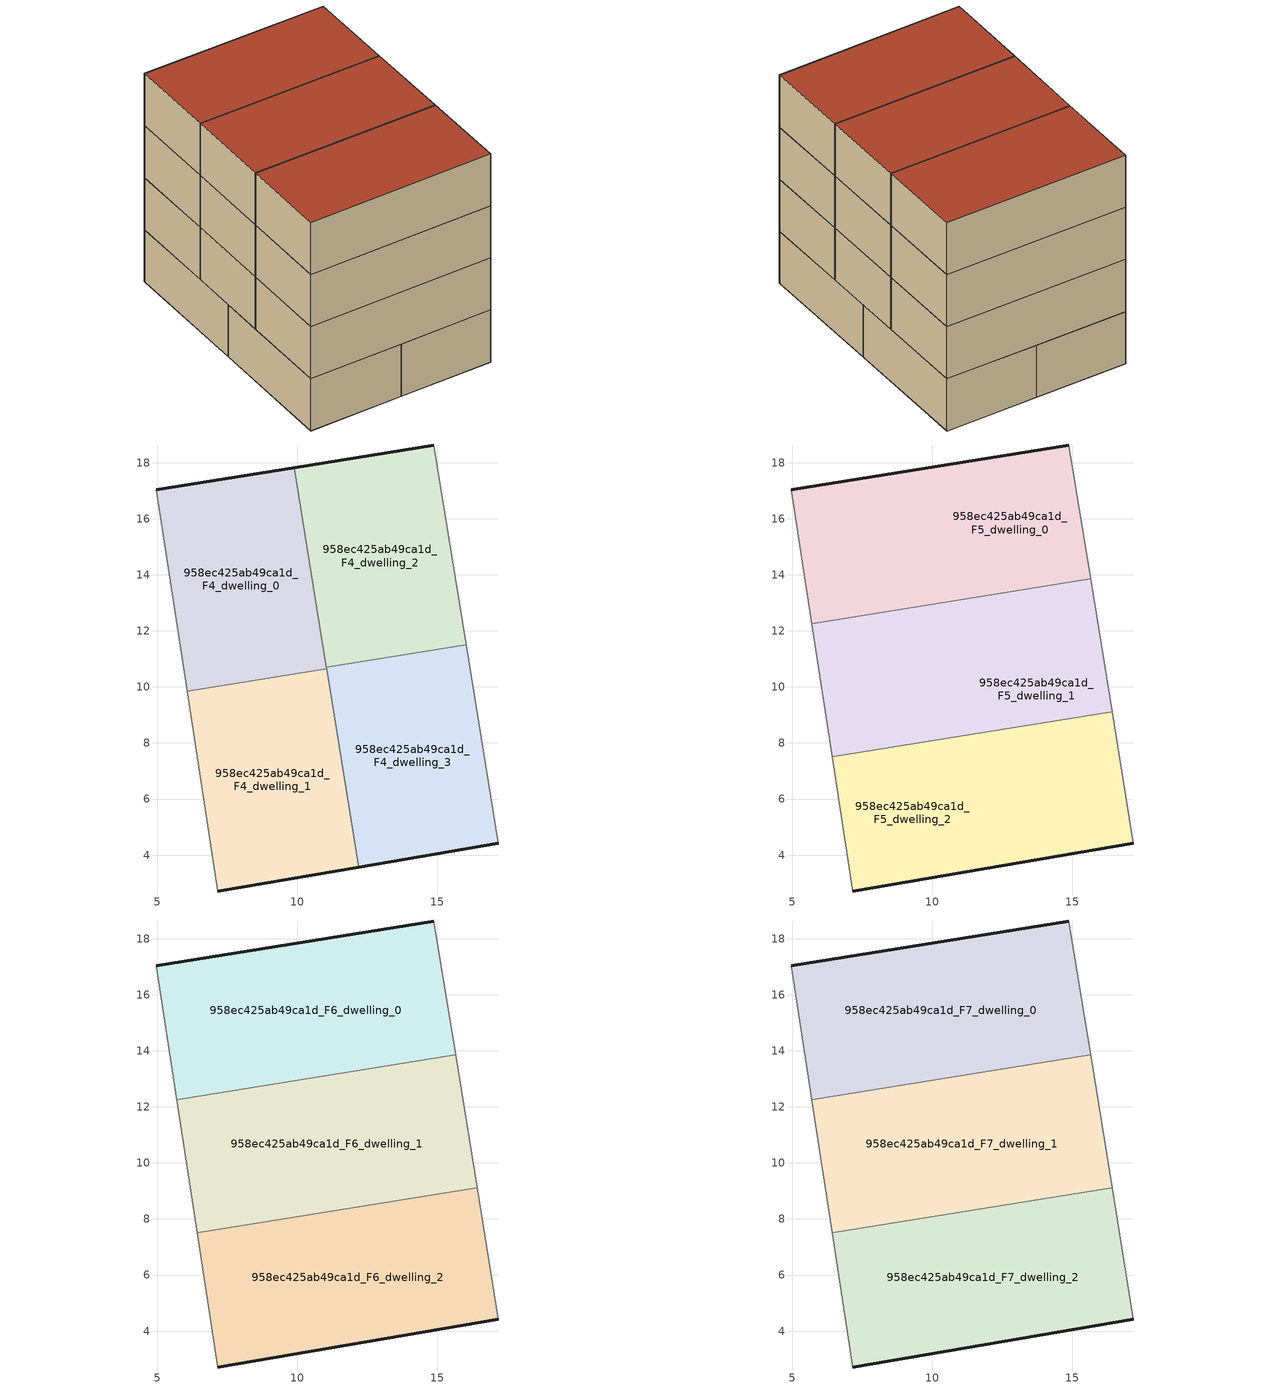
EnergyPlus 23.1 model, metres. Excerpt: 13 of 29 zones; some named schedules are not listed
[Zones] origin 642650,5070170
958ec425ab49ca1d_F4_dwelling_0
 floor to 958ec425ab49ca1d_F3_dwelling_0 (EU_floor_Construction): 11.05,10.65 9.89,17.83 4.97,17.03 6.07,9.85 z12
 wall outside (EU_wall_Construction): 4.97,17.03 9.89,17.83 z12:15
 wall adiabatic (EU_wall_Construction): 6.07,9.85 4.97,17.03 z12:15
 wall to 958ec425ab49ca1d_F4_dwelling_1 (EU_wall_Construction): 11.05,10.65 6.07,9.85 z12:15
 wall to 958ec425ab49ca1d_F4_dwelling_2 (EU_wall_Construction): 9.89,17.83 11.04,10.71 z12:15
 wall to 958ec425ab49ca1d_F4_dwelling_3 (EU_wall_Construction): 11.04,10.71 11.05,10.65 z12:15
958ec425ab49ca1d_F4_dwelling_1
 floor to 958ec425ab49ca1d_F3_dwelling_1 (EU_floor_Construction): 12.19,3.57 11.05,10.65 6.07,9.85 7.17,2.72 z12
 wall outside (EU_wall_Construction): 12.19,3.57 7.17,2.72 z12:15
 wall adiabatic (EU_wall_Construction): 7.17,2.72 6.07,9.85 z12:15
 wall to 958ec425ab49ca1d_F4_dwelling_3 (EU_wall_Construction): 11.05,10.65 12.19,3.57 z12:15
958ec425ab49ca1d_F4_dwelling_2
 floor to 958ec425ab49ca1d_F3_dwelling_2 (EU_floor_Construction): 16.03,11.51 14.88,18.63 9.89,17.83 11.04,10.71 z12
 wall outside (EU_wall_Construction): 9.89,17.83 14.88,18.63 z12:15
 wall adiabatic (EU_wall_Construction): 14.88,18.63 16.03,11.51 z12:15
 wall to 958ec425ab49ca1d_F4_dwelling_3 (EU_wall_Construction): 16.03,11.51 11.04,10.71 z12:15
958ec425ab49ca1d_F4_dwelling_3
 floor to 958ec425ab49ca1d_F3_dwelling_3 (EU_floor_Construction): 17.17,4.42 16.03,11.51 11.04,10.71 12.19,3.57 z12
 wall outside (EU_wall_Construction): 17.17,4.42 12.19,3.57 z12:15
 wall adiabatic (EU_wall_Construction): 16.03,11.51 17.17,4.42 z12:15
958ec425ab49ca1d_F5_dwelling_0
 floor to 958ec425ab49ca1d_F4_dwelling_0 (EU_floor_Construction): 10.66,13.06 9.89,17.82 4.97,17.03 5.7,12.26 z15
 floor to 958ec425ab49ca1d_F4_dwelling_2 (EU_floor_Construction): 15.65,13.86 14.88,18.63 9.89,17.82 10.66,13.06 z15
 wall outside (EU_wall_Construction): 4.97,17.03 14.88,18.63 z15:18
 wall adiabatic (EU_wall_Construction): 5.7,12.26 4.97,17.03 / 14.88,18.63 15.65,13.86 z15:18
 wall to 958ec425ab49ca1d_F5_dwelling_1 (EU_wall_Construction): 15.65,13.86 5.7,12.26 z15:18
958ec425ab49ca1d_F5_dwelling_1
 floor to 958ec425ab49ca1d_F4_dwelling_0 (EU_floor_Construction): 11.05,10.65 10.66,13.06 8.16,12.65 7.28,10.04 z15; 7.28,10.04 8.16,12.65 5.7,12.26 6.07,9.85 z15
 floor to 958ec425ab49ca1d_F4_dwelling_3 (EU_floor_Construction): 16.42,9.11 16.03,11.51 11.04,10.71 11.43,8.31 z15
 floor to 958ec425ab49ca1d_F4_dwelling_2 (EU_floor_Construction): 16.03,11.51 15.65,13.86 10.66,13.06 11.04,10.71 z15
 floor to 958ec425ab49ca1d_F4_dwelling_1 (EU_floor_Construction): 11.05,10.65 7.28,10.04 6.43,7.5 z15; 11.43,8.31 11.05,10.65 6.43,7.5 z15; 6.43,7.5 7.28,10.04 6.07,9.85 z15
 wall adiabatic (EU_wall_Construction): 6.43,7.5 5.7,12.26 / 15.65,13.86 16.42,9.11 z15:18
 wall to 958ec425ab49ca1d_F5_dwelling_2 (EU_wall_Construction): 16.42,9.11 6.43,7.5 z15:18
958ec425ab49ca1d_F5_dwelling_2
 floor to 958ec425ab49ca1d_F4_dwelling_1 (EU_floor_Construction): 12.19,3.57 11.43,8.31 6.43,7.5 7.17,2.72 z15
 floor to 958ec425ab49ca1d_F4_dwelling_3 (EU_floor_Construction): 17.17,4.42 16.42,9.11 11.43,8.31 12.19,3.57 z15
 wall outside (EU_wall_Construction): 17.17,4.42 7.17,2.72 z15:18
 wall adiabatic (EU_wall_Construction): 7.17,2.72 6.43,7.5 / 16.42,9.11 17.17,4.42 z15:18
958ec425ab49ca1d_F6_dwelling_0
 floor to 958ec425ab49ca1d_F5_dwelling_0 (EU_floor_Construction): 15.65,13.86 14.88,18.63 4.97,17.03 5.7,12.26 z18
 wall outside (EU_wall_Construction): 4.97,17.03 14.88,18.63 z18:21
 wall adiabatic (EU_wall_Construction): 5.7,12.26 4.97,17.03 / 14.88,18.63 15.65,13.86 z18:21
 wall to 958ec425ab49ca1d_F6_dwelling_1 (EU_wall_Construction): 15.65,13.86 5.7,12.26 z18:21
958ec425ab49ca1d_F6_dwelling_1
 floor to 958ec425ab49ca1d_F5_dwelling_1 (EU_floor_Construction): 16.42,9.11 15.65,13.86 5.7,12.26 6.43,7.5 z18
 wall adiabatic (EU_wall_Construction): 6.43,7.5 5.7,12.26 / 15.65,13.86 16.42,9.11 z18:21
 wall to 958ec425ab49ca1d_F6_dwelling_2 (EU_wall_Construction): 16.42,9.11 6.43,7.5 z18:21
958ec425ab49ca1d_F6_dwelling_2
 floor to 958ec425ab49ca1d_F5_dwelling_2 (EU_floor_Construction): 17.17,4.42 16.42,9.11 6.43,7.5 7.17,2.72 z18
 wall outside (EU_wall_Construction): 17.17,4.42 7.17,2.72 z18:21
 wall adiabatic (EU_wall_Construction): 7.17,2.72 6.43,7.5 / 16.42,9.11 17.17,4.42 z18:21
958ec425ab49ca1d_F7_dwelling_0
 floor to 958ec425ab49ca1d_F6_dwelling_0 (EU_floor_Construction): 15.65,13.86 14.88,18.63 4.97,17.03 5.7,12.26 z21
 wall outside (EU_wall_Construction): 4.97,17.03 14.88,18.63 z21:24
 wall adiabatic (EU_wall_Construction): 5.7,12.26 4.97,17.03 / 14.88,18.63 15.65,13.86 z21:24
 wall to 958ec425ab49ca1d_F7_dwelling_1 (EU_wall_Construction): 15.65,13.86 5.7,12.26 z21:24
 roof outside (EU_roof_Construction): 14.88,18.63 15.65,13.86 5.7,12.26 4.97,17.03 z24
958ec425ab49ca1d_F7_dwelling_1
 floor to 958ec425ab49ca1d_F6_dwelling_1 (EU_floor_Construction): 16.42,9.11 15.65,13.86 5.7,12.26 6.43,7.5 z21
 wall adiabatic (EU_wall_Construction): 6.43,7.5 5.7,12.26 / 15.65,13.86 16.42,9.11 z21:24
 wall to 958ec425ab49ca1d_F7_dwelling_2 (EU_wall_Construction): 16.42,9.11 6.43,7.5 z21:24
 roof outside (EU_roof_Construction): 15.65,13.86 16.42,9.11 6.43,7.5 5.7,12.26 z24
958ec425ab49ca1d_F7_dwelling_2
 floor to 958ec425ab49ca1d_F6_dwelling_2 (EU_floor_Construction): 17.17,4.42 16.42,9.11 6.43,7.5 7.17,2.72 z21
 wall outside (EU_wall_Construction): 17.17,4.42 7.17,2.72 z21:24
 wall adiabatic (EU_wall_Construction): 7.17,2.72 6.43,7.5 / 16.42,9.11 17.17,4.42 z21:24
 roof outside (EU_roof_Construction): 16.42,9.11 17.17,4.42 7.17,2.72 6.43,7.5 z24
[Building]
EU S2 Campaign: North Axis=0; Terrain=City; Solar Distribution=FullExterior
[Site:Location]
Lyon-Bron: Latitude=45.75; Longitude=5; Time Zone=1; Elevation=198
[SizingPeriod:WeatherFileDays]
AnnualSizingPeriod: Begin Month=1; Begin Day of Month=1; End Month=12; End Day of Month=31; Day of Week for Start Day=Monday; Use Weather File Daylight Saving Period=No; Use Weather File Rain and Snow Indicators=No
[MATERIAL]
EU_InternalMass_Material: Roughness=MediumRough; Thickness=0.1; Conductivity=1; Density=1800; Specific Heat=900; Thermal Absorptance=0.9; Solar Absorptance=0.7; Visible Absorptance=0.7
[MATERIAL:NOMASS] Roughness=MediumRough; Thermal Absorptance=0.9; Solar Absorptance=0.7; Visible Absorptance=0.7
Name | Thermal Resistance
EU_wall_NoMass | 0.776494
EU_roof_NoMass | 0.486893
EU_floor_NoMass | 0.421597
[CONSTRUCTION]
EU_wall_Construction: EU_wall_NoMass
EU_roof_Construction: EU_roof_NoMass
EU_floor_Construction: EU_floor_NoMass
EU_InternalMass_Construction: EU_InternalMass_Material
[ZONE] Type=1; Multiplier=1; Ceiling Height=autocalculate; Floor Area=autocalculate; Part of Total Floor Area=Yes
Name | Volume
958ec425ab49ca1d_F4_dwelling_0 | 109.28
958ec425ab49ca1d_F5_dwelling_0 | 145.722
958ec425ab49ca1d_F6_dwelling_0; 958ec425ab49ca1d_F7_dwelling_0 | 145.727
958ec425ab49ca1d_F4_dwelling_1 | 109.291
958ec425ab49ca1d_F5_dwelling_1 | 145.685
958ec425ab49ca1d_F6_dwelling_1; 958ec425ab49ca1d_F7_dwelling_1 | 145.701
958ec425ab49ca1d_F4_dwelling_2 | 109.285
958ec425ab49ca1d_F5_dwelling_2 | 145.716
958ec425ab49ca1d_F6_dwelling_2; 958ec425ab49ca1d_F7_dwelling_2 | 145.725
958ec425ab49ca1d_F4_dwelling_3 | 109.277
[INTERNALMASS] Construction=EU_InternalMass_Construction
Name | Zone or ZoneList | Surface Area
958ec425ab49ca1d_F4_dwelling_0_EU_InternalMass | 958ec425ab49ca1d_F4_dwelling_0 | 36.4265
958ec425ab49ca1d_F4_dwelling_1_EU_InternalMass | 958ec425ab49ca1d_F4_dwelling_1 | 36.4305
958ec425ab49ca1d_F4_dwelling_2_EU_InternalMass | 958ec425ab49ca1d_F4_dwelling_2 | 36.4284
958ec425ab49ca1d_F4_dwelling_3_EU_InternalMass | 958ec425ab49ca1d_F4_dwelling_3 | 36.4254
958ec425ab49ca1d_F5_dwelling_0_EU_InternalMass | 958ec425ab49ca1d_F5_dwelling_0 | 48.5756
958ec425ab49ca1d_F5_dwelling_1_EU_InternalMass | 958ec425ab49ca1d_F5_dwelling_1 | 48.5673
958ec425ab49ca1d_F5_dwelling_2_EU_InternalMass | 958ec425ab49ca1d_F5_dwelling_2 | 48.5749
958ec425ab49ca1d_F6_dwelling_0_EU_InternalMass | 958ec425ab49ca1d_F6_dwelling_0 | 48.5756
958ec425ab49ca1d_F6_dwelling_1_EU_InternalMass | 958ec425ab49ca1d_F6_dwelling_1 | 48.5673
958ec425ab49ca1d_F6_dwelling_2_EU_InternalMass | 958ec425ab49ca1d_F6_dwelling_2 | 48.5749
958ec425ab49ca1d_F7_dwelling_0_EU_InternalMass | 958ec425ab49ca1d_F7_dwelling_0 | 48.5756
958ec425ab49ca1d_F7_dwelling_1_EU_InternalMass | 958ec425ab49ca1d_F7_dwelling_1 | 48.5673
958ec425ab49ca1d_F7_dwelling_2_EU_InternalMass | 958ec425ab49ca1d_F7_dwelling_2 | 48.5749
[OTHEREQUIPMENT] Fuel Type=Electricity; Design Level Calculation Method=Watts/Area; Power per Zone Floor Area=1; Fraction Latent=0; Fraction Radiant=0; Fraction Lost=0; Carbon Dioxide Generation Rate=0; EndUse Subcategory=EU_Step8_InternalGains
Name | Zone or ZoneList or Space or SpaceList | Schedule
EU_Step8_InternalGain_958ec425ab49ca1d_F4_dwelling_0_f000 | 958ec425ab49ca1d_F4_dwelling_0 | EU_Step8_GainSchedule_958ec425ab49ca1d_F4_dwelling_0_f000
EU_Step8_InternalGain_958ec425ab49ca1d_F4_dwelling_1_f000 | 958ec425ab49ca1d_F4_dwelling_1 | EU_Step8_GainSchedule_958ec425ab49ca1d_F4_dwelling_1_f000
EU_Step8_InternalGain_958ec425ab49ca1d_F4_dwelling_2_f000 | 958ec425ab49ca1d_F4_dwelling_2 | EU_Step8_GainSchedule_958ec425ab49ca1d_F4_dwelling_2_f000
EU_Step8_InternalGain_958ec425ab49ca1d_F4_dwelling_3_f000 | 958ec425ab49ca1d_F4_dwelling_3 | EU_Step8_GainSchedule_958ec425ab49ca1d_F4_dwelling_3_f000
EU_Step8_InternalGain_958ec425ab49ca1d_F5_dwelling_0_f000 | 958ec425ab49ca1d_F5_dwelling_0 | EU_Step8_GainSchedule_958ec425ab49ca1d_F5_dwelling_0_f000
EU_Step8_InternalGain_958ec425ab49ca1d_F5_dwelling_1_f000 | 958ec425ab49ca1d_F5_dwelling_1 | EU_Step8_GainSchedule_958ec425ab49ca1d_F5_dwelling_1_f000
EU_Step8_InternalGain_958ec425ab49ca1d_F5_dwelling_2_f000 | 958ec425ab49ca1d_F5_dwelling_2 | EU_Step8_GainSchedule_958ec425ab49ca1d_F5_dwelling_2_f000
EU_Step8_InternalGain_958ec425ab49ca1d_F6_dwelling_0_f000 | 958ec425ab49ca1d_F6_dwelling_0 | EU_Step8_GainSchedule_958ec425ab49ca1d_F6_dwelling_0_f000
EU_Step8_InternalGain_958ec425ab49ca1d_F6_dwelling_1_f000 | 958ec425ab49ca1d_F6_dwelling_1 | EU_Step8_GainSchedule_958ec425ab49ca1d_F6_dwelling_1_f000
EU_Step8_InternalGain_958ec425ab49ca1d_F6_dwelling_2_f000 | 958ec425ab49ca1d_F6_dwelling_2 | EU_Step8_GainSchedule_958ec425ab49ca1d_F6_dwelling_2_f000
EU_Step8_InternalGain_958ec425ab49ca1d_F7_dwelling_0_f000 | 958ec425ab49ca1d_F7_dwelling_0 | EU_Step8_GainSchedule_958ec425ab49ca1d_F7_dwelling_0_f000
EU_Step8_InternalGain_958ec425ab49ca1d_F7_dwelling_1_f000 | 958ec425ab49ca1d_F7_dwelling_1 | EU_Step8_GainSchedule_958ec425ab49ca1d_F7_dwelling_1_f000
EU_Step8_InternalGain_958ec425ab49ca1d_F7_dwelling_2_f000 | 958ec425ab49ca1d_F7_dwelling_2 | EU_Step8_GainSchedule_958ec425ab49ca1d_F7_dwelling_2_f000
[ZONEVENTILATION:DESIGNFLOWRATE] Schedule=EU_AlwaysOn; Design Flow Rate Calculation Method=AirChanges/Hour; Air Changes per Hour=0.693814; Ventilation Type=Natural; Fan Pressure Rise=0; Fan Total Efficiency=1; Constant Term Coefficient=1; Temperature Term Coefficient=0; Velocity Term Coefficient=0; Velocity Squared Term Coefficient=0; Minimum Indoor Temperature=-100; Maximum Indoor Temperature=100; Delta Temperature=-100; Minimum Outdoor Temperature=-100; Maximum Outdoor Temperature=100; Maximum Wind Speed=40
Name | Zone or ZoneList or Space or SpaceList
EU_ConstantAir_958ec425ab49ca1d_F4_dwelling_0 | 958ec425ab49ca1d_F4_dwelling_0
EU_ConstantAir_958ec425ab49ca1d_F4_dwelling_1 | 958ec425ab49ca1d_F4_dwelling_1
EU_ConstantAir_958ec425ab49ca1d_F4_dwelling_2 | 958ec425ab49ca1d_F4_dwelling_2
EU_ConstantAir_958ec425ab49ca1d_F4_dwelling_3 | 958ec425ab49ca1d_F4_dwelling_3
EU_ConstantAir_958ec425ab49ca1d_F5_dwelling_0 | 958ec425ab49ca1d_F5_dwelling_0
EU_ConstantAir_958ec425ab49ca1d_F5_dwelling_1 | 958ec425ab49ca1d_F5_dwelling_1
EU_ConstantAir_958ec425ab49ca1d_F5_dwelling_2 | 958ec425ab49ca1d_F5_dwelling_2
EU_ConstantAir_958ec425ab49ca1d_F6_dwelling_0 | 958ec425ab49ca1d_F6_dwelling_0
EU_ConstantAir_958ec425ab49ca1d_F6_dwelling_1 | 958ec425ab49ca1d_F6_dwelling_1
EU_ConstantAir_958ec425ab49ca1d_F6_dwelling_2 | 958ec425ab49ca1d_F6_dwelling_2
EU_ConstantAir_958ec425ab49ca1d_F7_dwelling_0 | 958ec425ab49ca1d_F7_dwelling_0
EU_ConstantAir_958ec425ab49ca1d_F7_dwelling_1 | 958ec425ab49ca1d_F7_dwelling_1
EU_ConstantAir_958ec425ab49ca1d_F7_dwelling_2 | 958ec425ab49ca1d_F7_dwelling_2
[HVACTEMPLATE:ZONE:IDEALLOADSAIRSYSTEM] System Availability Schedule=EU_AlwaysOn; Maximum Heating Supply Air Temperature=50; Minimum Cooling Supply Air Temperature=13; Maximum Heating Supply Air Humidity Ratio=0.0156; Minimum Cooling Supply Air Humidity Ratio=0.0077; Heating Limit=NoLimit; Cooling Limit=NoLimit; Heating Availability Schedule=EU_AlwaysOn; Cooling Availability Schedule=EU_CoolingOff; Dehumidification Control Type=ConstantSensibleHeatRatio; Cooling Sensible Heat Ratio=0.7; Dehumidification Setpoint=60; Humidification Control Type=None; Humidification Setpoint=30; Outdoor Air Method=None; Outdoor Air Flow Rate per Person=0.00944; Outdoor Air Flow Rate per Zone Floor Area=0; Outdoor Air Flow Rate per Zone=0; Demand Controlled Ventilation Type=None; Outdoor Air Economizer Type=NoEconomizer; Heat Recovery Type=None; Sensible Heat Recovery Effectiveness=0.7; Latent Heat Recovery Effectiveness=0.65
Name | Template Thermostat
958ec425ab49ca1d_F4_dwelling_0 | EU_HeatOnly_958ec425ab49ca1d_F4_dwelling_0
958ec425ab49ca1d_F4_dwelling_1 | EU_HeatOnly_958ec425ab49ca1d_F4_dwelling_1
958ec425ab49ca1d_F4_dwelling_2 | EU_HeatOnly_958ec425ab49ca1d_F4_dwelling_2
958ec425ab49ca1d_F4_dwelling_3 | EU_HeatOnly_958ec425ab49ca1d_F4_dwelling_3
958ec425ab49ca1d_F5_dwelling_0 | EU_HeatOnly_958ec425ab49ca1d_F5_dwelling_0
958ec425ab49ca1d_F5_dwelling_1 | EU_HeatOnly_958ec425ab49ca1d_F5_dwelling_1
958ec425ab49ca1d_F5_dwelling_2 | EU_HeatOnly_958ec425ab49ca1d_F5_dwelling_2
958ec425ab49ca1d_F6_dwelling_0 | EU_HeatOnly_958ec425ab49ca1d_F6_dwelling_0
958ec425ab49ca1d_F6_dwelling_1 | EU_HeatOnly_958ec425ab49ca1d_F6_dwelling_1
958ec425ab49ca1d_F6_dwelling_2 | EU_HeatOnly_958ec425ab49ca1d_F6_dwelling_2
958ec425ab49ca1d_F7_dwelling_0 | EU_HeatOnly_958ec425ab49ca1d_F7_dwelling_0
958ec425ab49ca1d_F7_dwelling_1 | EU_HeatOnly_958ec425ab49ca1d_F7_dwelling_1
958ec425ab49ca1d_F7_dwelling_2 | EU_HeatOnly_958ec425ab49ca1d_F7_dwelling_2
[SIZING:ZONE] Zone Cooling Design Supply Air Temperature Input Method=SupplyAirTemperature; Zone Cooling Design Supply Air Temperature=13; Zone Heating Design Supply Air Temperature Input Method=SupplyAirTemperature; Zone Heating Design Supply Air Temperature=50; Zone Cooling Design Supply Air Humidity Ratio=0.008; Zone Heating Design Supply Air Humidity Ratio=0.008; Cooling Design Air Flow Method=DesignDay; Cooling Design Air Flow Rate=0; Cooling Minimum Air Flow per Zone Floor Area=0.000762; Cooling Minimum Air Flow=0; Cooling Minimum Air Flow Fraction=0.2; Heating Design Air Flow Method=DesignDay; Heating Design Air Flow Rate=0; Heating Maximum Air Flow per Zone Floor Area=0.002032; Heating Maximum Air Flow=0.141576; Heating Maximum Air Flow Fraction=0.3; Account for Dedicated Outdoor Air System=No; Dedicated Outdoor Air System Control Strategy=NeutralSupplyAir; Dedicated Outdoor Air Low Setpoint Temperature for Design=autosize; Dedicated Outdoor Air High Setpoint Temperature for Design=autosize; Zone Load Sizing Method=Sensible Load Only No Latent Load; Zone Latent Cooling Design Supply Air Humidity Ratio Input Method=HumidityRatioDifference; Zone Cooling Design Supply Air Humidity Ratio Difference=0.005; Zone Latent Heating Design Supply Air Humidity Ratio Input Method=HumidityRatioDifference; Zone Humidification Design Supply Air Humidity Ratio Difference=0.005
958ec425ab49ca1d_F4_dwelling_0; 958ec425ab49ca1d_F4_dwelling_1; 958ec425ab49ca1d_F4_dwelling_2; 958ec425ab49ca1d_F4_dwelling_3; 958ec425ab49ca1d_F5_dwelling_0; 958ec425ab49ca1d_F5_dwelling_1; 958ec425ab49ca1d_F5_dwelling_2; 958ec425ab49ca1d_F6_dwelling_0; 958ec425ab49ca1d_F6_dwelling_1; 958ec425ab49ca1d_F6_dwelling_2; 958ec425ab49ca1d_F7_dwelling_0; 958ec425ab49ca1d_F7_dwelling_1; 958ec425ab49ca1d_F7_dwelling_2
[SCHEDULE:FILE] Column Number=1; Rows to Skip at Top=0; Number of Hours of Data=8760; Column Separator=Comma; Interpolate to Timestep=No; Minutes per Item=60; Adjust Schedule for Daylight Savings=Yes
Name | File
EU_Step8_GainSchedule_958ec425ab49ca1d_F4_dwelling_0_f000 | ../../schedules/958ec425ab49ca1d/958ec425ab49ca1d_F4_dwelling_0_f000_gain.csv
EU_Step8_GainSchedule_958ec425ab49ca1d_F4_dwelling_1_f000 | ../../schedules/958ec425ab49ca1d/958ec425ab49ca1d_F4_dwelling_1_f000_gain.csv
EU_Step8_GainSchedule_958ec425ab49ca1d_F4_dwelling_2_f000 | ../../schedules/958ec425ab49ca1d/958ec425ab49ca1d_F4_dwelling_2_f000_gain.csv
EU_Step8_GainSchedule_958ec425ab49ca1d_F4_dwelling_3_f000 | ../../schedules/958ec425ab49ca1d/958ec425ab49ca1d_F4_dwelling_3_f000_gain.csv
EU_Step8_GainSchedule_958ec425ab49ca1d_F5_dwelling_0_f000 | ../../schedules/958ec425ab49ca1d/958ec425ab49ca1d_F5_dwelling_0_f000_gain.csv
EU_Step8_GainSchedule_958ec425ab49ca1d_F5_dwelling_1_f000 | ../../schedules/958ec425ab49ca1d/958ec425ab49ca1d_F5_dwelling_1_f000_gain.csv
EU_Step8_GainSchedule_958ec425ab49ca1d_F5_dwelling_2_f000 | ../../schedules/958ec425ab49ca1d/958ec425ab49ca1d_F5_dwelling_2_f000_gain.csv
EU_Step8_GainSchedule_958ec425ab49ca1d_F6_dwelling_0_f000 | ../../schedules/958ec425ab49ca1d/958ec425ab49ca1d_F6_dwelling_0_f000_gain.csv
EU_Step8_GainSchedule_958ec425ab49ca1d_F6_dwelling_1_f000 | ../../schedules/958ec425ab49ca1d/958ec425ab49ca1d_F6_dwelling_1_f000_gain.csv
